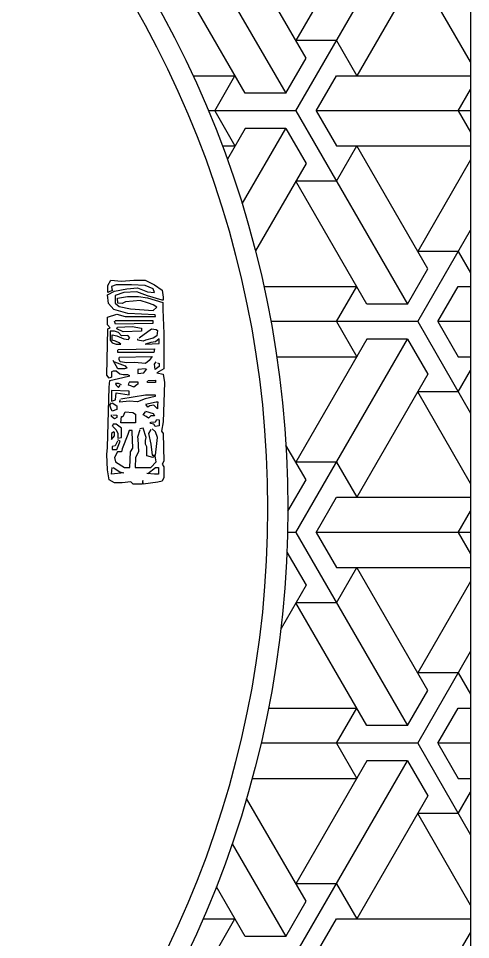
# Model space of a CAD drawing. Extents: x 996 to 1636, y 1292 to 2352.
# Drawn here: x 1501.7 to 1613.1, y 1716.2 to 1943.2 of the extents above; entities that cross this region are included whole.
import ezdxf

# ---------------------------------------------------------------- set-up
doc = ezdxf.new("R2010")
doc.units = 0
doc.header["$LTSCALE"] = 10
doc.header["$MEASUREMENT"] = 0
for name, color, linetype in [('3', 3, 'CONTINUOUS'), ('4', 4, 'CONTINUOUS'), ('7', 7, 'CONTINUOUS'), ('BH', 3, 'CONTINUOUS')]:
    doc.layers.add(name, color=color, linetype=linetype)

msp = doc.modelspace()

# ---------------------------------------------------------------- hatches: boundary and pattern name
at = {"layer": 'BH'}
h = msp.add_hatch(dxfattribs=at)
h.set_pattern_fill('ESCHER', color=256, scale=50, style=0)
h.set_pattern_definition([(60, (-140, -210), (-60, -1e-08), [55, -5]), (180, (-140, -210), (30, -51.9615), [55, -5]), (300, (-140, -210), (60, -1e-08), [55, -5]), (60, (-135, -210), (-60, -1e-08), [10, -50]), (300, (-135, -210), (60, -1e-08), [10, -50]), (60, (-142.5, -205.67), (-60, -1e-08), [10, -50]), (180, (-142.5, -205.67), (30, -51.9615), [10, -50]), (300, (-142.5, -214.33), (60, -1e-08), [10, -50]), (180, (-142.5, -214.33), (30, -51.9615), [10, -50]), (60, (-160, -210), (-60, -1e-08), [10, -50]), (300, (-160, -210), (60, -1e-08), [10, -50]), (60, (-130, -227.32), (-60, -1e-08), [10, -50]), (180, (-130, -227.32), (30, -51.9615), [10, -50]), (300, (-130, -192.68), (60, -1e-08), [10, -50]), (180, (-130, -192.68), (30, -51.9615), [10, -50]), (0, (-130, -201.34), (-30, 51.9615), [35, -25]), (0, (-130, -218.66), (-30, 51.9615), [35, -25]), (120, (-137.5, -197.01), (-60, 1e-08), [35, -25]), (120, (-152.5, -205.67), (-60, 1e-08), [35, -25]), (240, (-152.5, -214.33), (30, -51.9615), [35, -25]), (240, (-137.5, -222.99), (30, -51.9615), [35, -25])])
edge = h.paths.add_edge_path(flags=16)
edge.add_arc((1313.07, 1822.44), 255, 0, 360)
h.paths.add_polyline_path([(1013.07, 2322.44), (1613.07, 2322.44), (1613.07, 1322.44), (1013.07, 1322.44)])

# ---------------------------------------------------------------- linework, layer by layer
at = {"layer": '3'}
for points in [[(1524.91, 1876.28), (1523.75, 1875.7), (1523.75, 1877.44), (1524.47, 1878.74), (1527.08, 1878.45), (1530.13, 1878.74), (1532.88, 1878.74), (1535.2, 1877.58), (1537.09, 1876.28), (1537.38, 1874.54), (1537.38, 1873.82), (1537.09, 1873.82), (1533.46, 1874.83), (1530.85, 1875.85), (1527.66, 1875.7), (1525.49, 1874.98), (1525.49, 1873.09), (1526.5, 1872.22), (1529.26, 1871.64), (1534.91, 1871.21), (1535.78, 1872.08), (1534.91, 1872.66), (1533.75, 1873.09), (1531.72, 1873.67), (1529.98, 1873.53), (1528.1, 1873.38), (1527.23, 1872.95), (1526.21, 1873.09), (1526.07, 1874.25), (1528.53, 1874.69), (1531.29, 1874.69), (1533.46, 1874.4), (1537.24, 1873.24), (1537.24, 1871.5), (1537.53, 1865.56), (1537.53, 1856.87), (1535.78, 1855.85), (1537.38, 1855.56), (1537.67, 1853.53), (1537.38, 1843.83), (1536.95, 1841.51), (1537.38, 1840.93), (1537.53, 1834.12), (1537.09, 1833.39), (1537.53, 1832.67), (1537.53, 1830.06), (1537.09, 1829.19), (1536.07, 1828.9), (1532.45, 1828.47), (1532.3, 1829.34), (1532.16, 1828.47), (1529.98, 1828.47), (1529.4, 1829.05), (1527.23, 1828.76), (1525.34, 1828.76), (1524.04, 1829.48), (1523.6, 1831.95), (1523.46, 1835.71), (1523.6, 1837.45), (1524.04, 1852.37), (1524.18, 1853.97), (1527.37, 1854.69), (1529.11, 1855.13), (1528.68, 1855.42), (1527.52, 1855.42), (1526.65, 1855.56), (1525.78, 1856.29), (1525.05, 1856.29), (1524.62, 1856.14), (1524.62, 1854.84), (1524.04, 1854.55), (1523.46, 1855.27), (1523.75, 1866.72), (1524.33, 1867.01), (1523.6, 1867.73), (1523.6, 1869.62), (1525.92, 1870.34), (1527.95, 1869.76), (1530.27, 1869.76), (1535.49, 1869.76), (1535.35, 1870.19), (1528.68, 1870.48), (1525.2, 1871.5), (1523.89, 1872.95), (1523.6, 1875.12), (1525.34, 1875.99), (1528.39, 1876.57), (1531, 1876.86), (1533.46, 1875.85), (1535.2, 1875.7), (1534.91, 1876.57), (1532.88, 1877.44), (1529.55, 1877.58), (1525.78, 1877.58), (1524.62, 1877.15), (1524.76, 1876.13)], [(1525.49, 1868.75), (1534.77, 1868.75), (1534.77, 1868.02), (1525.63, 1867.88), (1525.34, 1868.6)], [(1526.07, 1867.15), (1529.69, 1867.3), (1532.01, 1866.86), (1532.01, 1866.14), (1527.52, 1865.99), (1525.92, 1866.72), (1526.07, 1867.15)], [(1531.43, 1864.54), (1534.48, 1866.72), (1535.64, 1866.57), (1535.93, 1866.28), (1535.78, 1864.98), (1534.91, 1864.4), (1533.03, 1863.96), (1532.45, 1863.68), (1531.14, 1863.96), (1531.14, 1864.25)], [(1529.11, 1864.54), (1528.68, 1865.12), (1527.08, 1864.98), (1526.36, 1865.85), (1525.34, 1866.14), (1524.33, 1866.14), (1524.33, 1865.12), (1524.33, 1863.96), (1524.76, 1863.24), (1525.78, 1862.95), (1526.94, 1862.95), (1526.5, 1863.24), (1525.63, 1863.68), (1524.76, 1863.96), (1524.76, 1865.27), (1525.92, 1864.98), (1527.66, 1864.25), (1528.82, 1864.11), (1528.97, 1864.4), (1529.11, 1864.54)], [(1532.88, 1862.95), (1536.37, 1863.1), (1536.37, 1864.25), (1535.49, 1863.53), (1534.33, 1863.39), (1533.03, 1862.95)], [(1526.21, 1861.65), (1535.2, 1861.79), (1535.06, 1860.92), (1526.21, 1860.92), (1526.21, 1861.5)], [(1526.5, 1859.76), (1534.62, 1859.91), (1533.9, 1858.89), (1533.03, 1858.17), (1530.27, 1858.46), (1528.39, 1858.31), (1526.79, 1858.6), (1526.5, 1859.18), (1526.5, 1859.62)], [(1525.34, 1858.6), (1527.95, 1857.59), (1528.39, 1857.01), (1527.81, 1856.87), (1526.21, 1856.87), (1525.05, 1858.89)], [(1535.93, 1858.31), (1536.37, 1858.17), (1536.37, 1857.45), (1535.35, 1856.72), (1535.2, 1858.02), (1535.64, 1858.6)], [(1533.03, 1856.87), (1531.14, 1856.72), (1531.14, 1855.71), (1532.59, 1855.85), (1533.32, 1856.87)], [(1527.08, 1852.95), (1526.36, 1853.24), (1525.63, 1853.24), (1525.78, 1852.81), (1526.36, 1852.23), (1526.79, 1852.81)], [(1528.97, 1853.68), (1531.14, 1853.68), (1531.14, 1853.1), (1530.85, 1852.95), (1530.13, 1852.37), (1529.4, 1852.66), (1528.82, 1852.81), (1528.97, 1853.53)], [(1533.61, 1853.97), (1535.49, 1854.11), (1535.49, 1853.53), (1533.46, 1853.53), (1533.46, 1853.82)], [(1524.62, 1851.07), (1524.62, 1848.9), (1525.63, 1849.19), (1525.78, 1850.93), (1528.97, 1850.49), (1528.97, 1851.36), (1524.62, 1851.51), (1524.62, 1850.93)], [(1524.76, 1848.46), (1525.92, 1847.74), (1525.92, 1846.87), (1524.76, 1846.43), (1524.47, 1847.16), (1524.18, 1847.88), (1524.62, 1848.46)], [(1526.94, 1849.48), (1533.03, 1850.49), (1535.35, 1850.49), (1535.35, 1850.06), (1532.88, 1849.48), (1531, 1848.75), (1528.97, 1848.9), (1526.65, 1848.61), (1526.79, 1849.19)], [(1533.03, 1848.17), (1535.64, 1848.75), (1536.07, 1848.75), (1535.93, 1847.88), (1535.93, 1847.01), (1535.06, 1847.88), (1534.04, 1847.74), (1533.61, 1847.45), (1533.17, 1848.03)], [(1527.52, 1845.13), (1527.95, 1846.29), (1529.84, 1846.14), (1530.56, 1845.71), (1530.56, 1844.84), (1530.56, 1843.54), (1526.94, 1843.54), (1527.08, 1845.13), (1527.37, 1845.13)], [(1533.03, 1846.43), (1534.91, 1845.85), (1535.2, 1845.28), (1534.33, 1845.28), (1533.75, 1844.7), (1533.17, 1845.13), (1532.45, 1845.56), (1533.03, 1846.29)], [(1524.91, 1845.56), (1525.92, 1845.42), (1525.92, 1844.84), (1525.34, 1844.55), (1524.62, 1845.13), (1524.62, 1845.56)], [(1534.33, 1843.68), (1535.49, 1843.83), (1535.78, 1844.41), (1536.37, 1844.26), (1536.37, 1842.81), (1535.35, 1842.67), (1535.06, 1843.25), (1534.19, 1843.39), (1534.19, 1843.68)], [(1524.91, 1842.67), (1525.78, 1841.8), (1526.21, 1840.93), (1526.21, 1839.77), (1527.08, 1839.91), (1527.08, 1842.23), (1525.78, 1843.25), (1525.05, 1843.25), (1524.76, 1842.67)], [(1528.97, 1841.65), (1528.68, 1840.64), (1527.23, 1837.16), (1527.08, 1836.44), (1526.07, 1836.44), (1525.34, 1834.99), (1525.63, 1833.97), (1527.81, 1832.53), (1529.11, 1832.53), (1529.26, 1836.44), (1529.84, 1837.31), (1529.69, 1841.36), (1529.69, 1841.65), (1528.97, 1841.65)], [(1531.58, 1841.8), (1531, 1840.06), (1531.14, 1839.62), (1531.29, 1836.44), (1530.56, 1834.99), (1530.42, 1832.53), (1534.33, 1832.53), (1535.64, 1833.97), (1535.35, 1835.42), (1534.77, 1834.99), (1533.32, 1835.42), (1533.32, 1837.6), (1533.03, 1838.32), (1533.03, 1839.19), (1533.17, 1839.91), (1532.45, 1842.23), (1531.58, 1842.09)], [(1534.33, 1841.94), (1533.75, 1840.93), (1534.33, 1838.32), (1534.62, 1835.57), (1535.49, 1835.57), (1535.78, 1838.47), (1535.93, 1839.91), (1535.49, 1841.36), (1534.62, 1842.09)], [(1525.2, 1841.36), (1524.62, 1840.93), (1524.62, 1839.48), (1525.34, 1840.35), (1525.34, 1841.36)], [(1526.07, 1839.05), (1525.49, 1837.89), (1524.76, 1837.74), (1524.76, 1837.02), (1525.92, 1837.02), (1526.79, 1839.05), (1526.21, 1839.34)], [(1525.05, 1832.53), (1526.65, 1831.51), (1527.66, 1831.22), (1524.62, 1830.93), (1524.76, 1832.53)], [(1533.61, 1831.08), (1535.49, 1832.53), (1536.22, 1832.53), (1536.22, 1830.93), (1535.2, 1830.93), (1533.32, 1831.08)]]:
    msp.add_lwpolyline(points, dxfattribs=at)
at = {"layer": '4'}
msp.add_lwpolyline([(1013.07, 2322.44), (1613.07, 2322.44), (1613.07, 1322.44), (1013.07, 1322.44)], close=True, dxfattribs=at)
at = {"layer": '7'}
for radius in [255, 250]:
    msp.add_circle((1313.07, 1822.44), radius, dxfattribs=at)

doc.saveas('drawing.dxf')
